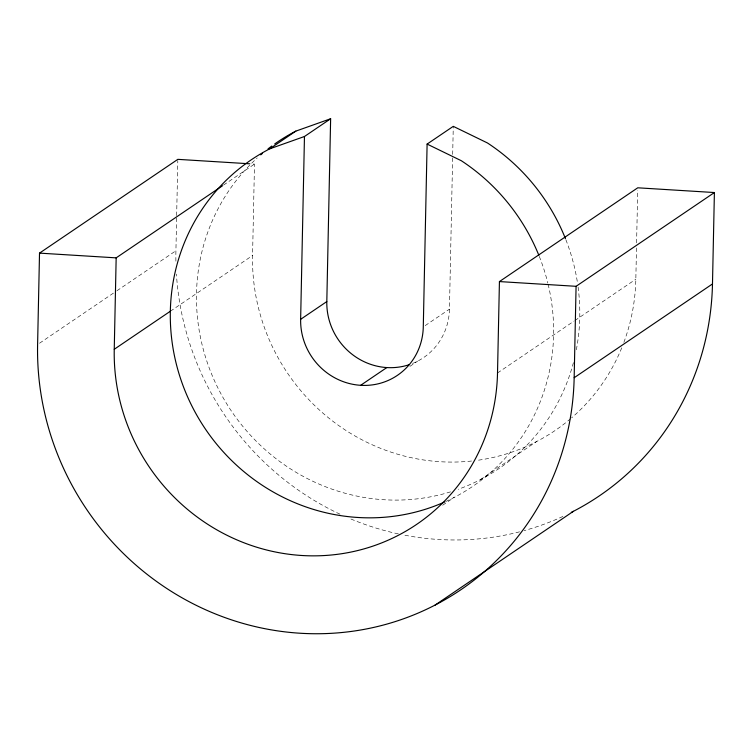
<?xml version="1.0" encoding="UTF-8"?>
<svg xmlns="http://www.w3.org/2000/svg" width="752" height="752" viewBox="0 0 752 752"><rect width="100%" height="100%" fill="white"/><g stroke="black" fill="none" stroke-linecap="round" stroke-linejoin="round"><path stroke-width="0.56" stroke-dasharray="3.76 2.82" d="M175.902 261.207A276.2 264.657 55.9 0 1 175.921 250.754L176.635 216.773M176.654 215.598L177.81 160.524M471.579 461.032A197.287 189.034 55.9 0 1 252.569 255.501L254.486 164.086L250.999 163.87M412.519 363.479A63.13 60.489 55.9 0 0 449.452 309.166L452.666 155.645M452.685 154.47L453.277 126.345M623.869 342.376A197.287 189.034 55.9 0 0 635.835 279.208L636.493 247.568M636.596 242.877L637.696 190.143M223.532 185.077L254.486 164.086M39.536 343.222L115.949 291.409M116.917 290.761L175.921 250.754M170.328 311.253L252.569 255.501M425.218 325.588L449.452 309.166M409.906 366.384L417.661 361.129M497.514 372.983L573.945 321.17M574.913 320.512L635.835 279.208M442.646 505.231L454.246 497.363M480.415 479.626L536.496 441.603M573.409 362.652A197.287 189.034 55.9 0 1 458.25 489.279M450.542 491.855A197.287 189.034 55.9 0 1 223.899 399.077A197.287 189.034 55.9 0 1 257.222 157.967M565.88 239.747A197.287 189.034 55.9 0 1 577.433 282.479M578.091 287.114A197.287 189.034 55.9 0 1 576.286 350.065M548.114 284.256A197.287 189.034 55.9 0 1 446.011 501.368M539.278 256.385A197.287 189.034 55.9 0 1 547.841 283.137M562.919 516.436A276.2 264.657 55.9 0 1 524.116 530.621M519.557 531.833A276.2 264.657 55.9 0 1 402.959 534.86M398.391 533.911A276.2 264.657 55.9 0 1 348.58 518.025M339.989 514.18A276.2 264.657 55.9 0 1 176.419 274.085M570.702 418.629A197.287 189.034 55.9 0 1 476.204 460.487M621.744 347.838A197.287 189.034 55.9 0 1 571.595 417.868"/><path stroke-width="1.13" d="M249.843 163.804L177.839 159.349L39.518 253.123L37.6 344.529A276.2 264.657 55.9 0 0 300.18 633.24A276.2 264.657 55.9 0 0 574.161 377.73L712.482 283.946L714.4 192.54L637.752 187.803L499.431 281.577L497.514 372.983A197.287 189.034 55.9 0 1 301.815 555.493A197.287 189.034 55.9 0 1 114.248 349.276L116.165 257.861L222.564 185.725M386.819 367.568L360.659 385.306A63.13 60.489 55.9 0 1 300.64 319.318L304.466 136.497L330.636 118.76L326.81 301.58A63.13 60.489 55.9 0 0 409.314 364.654M565.448 238.647A197.287 189.034 55.9 0 0 487.465 142.974L453.277 126.345L427.108 144.083L423.282 326.904A63.13 60.489 55.9 0 1 360.659 385.306M574.161 377.73L576.079 286.315L714.4 192.54M444.958 501.838A197.287 189.034 55.9 0 1 191.516 405.243A197.287 189.034 55.9 0 1 269.667 148.858L295.837 131.121L330.636 118.76M114.248 349.276L170.328 311.253M300.64 319.318L326.81 301.58M435.088 605.087L573.409 511.313M269.667 148.858L304.466 136.497M39.518 253.123L116.165 257.861M499.431 281.577L576.079 286.315M427.108 144.083L461.296 160.712A197.287 189.034 55.9 0 1 538.846 255.295M260.728 154.856A197.287 189.034 55.9 0 1 262.523 153.333M268.032 148.887A197.287 189.034 55.9 0 1 271.81 146.029M274.696 143.952A197.287 189.034 55.9 0 1 295.837 131.121M712.482 283.946A276.2 264.657 55.9 0 1 571.341 512.366"/></g></svg>
